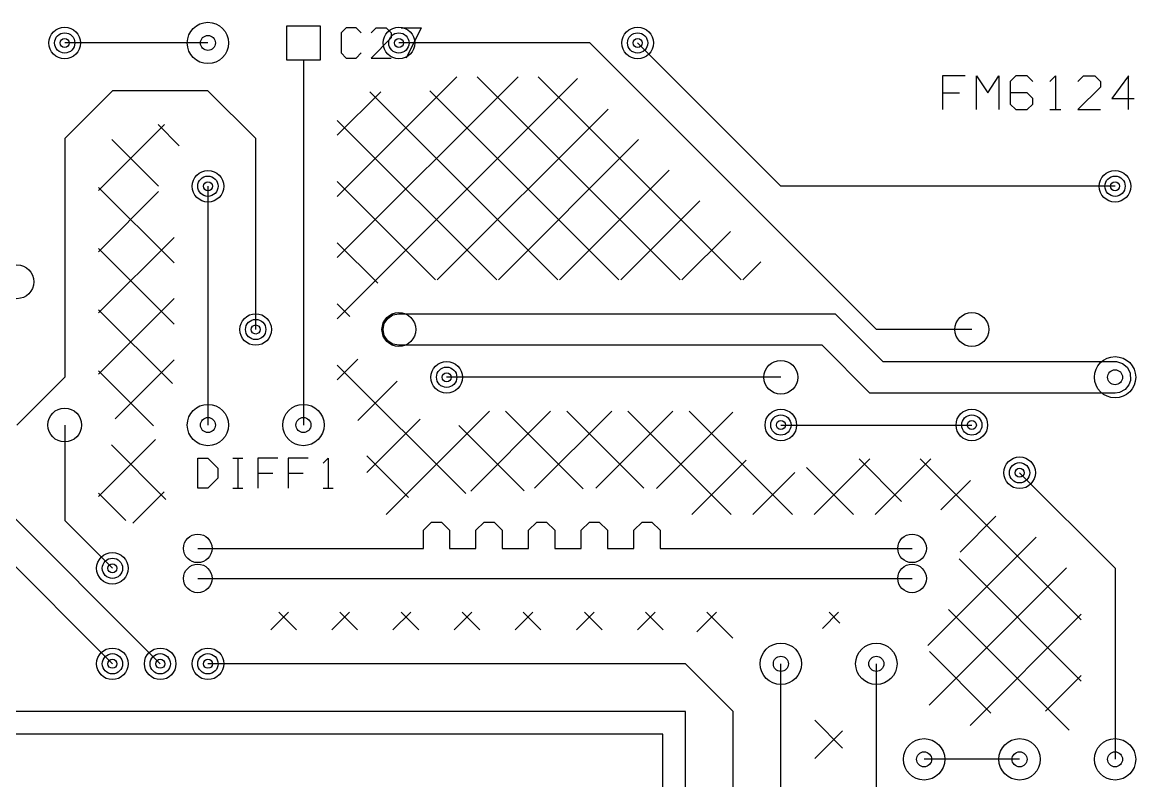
# Model space of a CAD drawing. Extents: x 7 to 280, y 7 to 360.
# Drawn here: x 138.57 to 168.19, y 229.3 to 249.47 of the extents above; entities that cross this region are included whole.
import ezdxf

# ---------------------------------------------------------------- set-up
doc = ezdxf.new("R2010")
doc.units = 0
doc.layers.add('SCORE', color=5, linetype='CONTINUOUS')

msp = doc.modelspace()

# ---------------------------------------------------------------- linework, layer by layer
at = {"layer": 'SCORE'}
for p, q in [((146.5, 249.37), (145.6, 249.37)), ((145.6, 249.37), (145.6, 248.47)), ((146.5, 248.47), (146.5, 249.37)), ((147.1833, 249.32), (147.05, 249.1867)), ((147.05, 249.1867), (147.05, 248.6533)), ((147.45, 249.32), (147.1833, 249.32)), ((147.5833, 249.1867), (147.45, 249.32)), ((147.85, 249.1867), (147.9833, 249.32)), ((147.9833, 249.32), (148.25, 249.32)), ((148.25, 249.32), (148.3833, 249.1867)), ((148.3833, 249.1867), (148.3833, 249.0533)), ((148.65, 249.32), (149.1833, 249.32)), ((149.1833, 249.32), (148.7833, 248.52)), ((143.51, 248.92), (139.7, 248.92)), ((148.3833, 249.0533), (147.85, 248.52)), ((153.67, 248.92), (148.59, 248.92)), ((161.29, 241.3), (153.67, 248.92)), ((158.75, 245.11), (154.94, 248.92)), ((147.05, 248.6533), (147.1833, 248.52)), ((147.1833, 248.52), (147.45, 248.52)), ((147.45, 248.52), (147.5833, 248.6533)), ((147.85, 248.52), (148.3833, 248.52)), ((145.6, 248.47), (146.5, 248.47)), ((146.05, 248.47), (146.05, 246.38)), ((146.95, 243.2116), (151.7584, 248.02)), ((146.95, 244.8379), (150.1321, 248.02)), ((146.95, 241.5853), (153.341, 247.9762)), ((150.6704, 248.02), (156.0704, 242.62)), ((152.2967, 248.02), (157.6967, 242.62)), ((163.6519, 248.0461), (163.0519, 248.0461)), ((163.0519, 248.0461), (163.0519, 247.1461)), ((163.9519, 247.1461), (163.9519, 248.0461)), ((163.9519, 248.0461), (164.2519, 247.5961)), ((164.2519, 247.5961), (164.5519, 248.0461)), ((164.5519, 248.0461), (164.5519, 247.1461)), ((165.0019, 248.0461), (164.8519, 247.8961)), ((165.3019, 248.0461), (165.0019, 248.0461)), ((165.4519, 247.8961), (165.3019, 248.0461)), ((165.9019, 247.8961), (166.0519, 248.0461)), ((166.0519, 248.0461), (166.0519, 247.1461)), ((166.6519, 247.8961), (166.8019, 248.0461)), ((166.8019, 248.0461), (167.1019, 248.0461)), ((167.1019, 248.0461), (167.2519, 247.8961)), ((168.0019, 248.0461), (167.5519, 247.4461)), ((168.0019, 247.1461), (168.0019, 248.0461)), ((140.97, 247.65), (139.7, 246.38)), ((143.51, 247.65), (140.97, 247.65)), ((144.78, 246.38), (143.51, 247.65)), ((146.95, 246.4643), (148.1057, 247.62)), ((147.8177, 247.62), (152.8177, 242.62)), ((149.4135, 247.6505), (154.4441, 242.62)), ((164.8519, 247.8961), (164.8519, 247.2961)), ((167.2519, 247.7461), (166.6519, 247.1461)), ((167.2519, 247.8961), (167.2519, 247.7461)), ((163.0519, 247.5961), (163.5019, 247.5961)), ((165.3019, 247.5961), (164.8519, 247.5961)), ((165.4519, 247.4461), (165.3019, 247.5961)), ((165.4519, 247.2961), (165.4519, 247.4461)), ((167.5519, 247.4461), (168.1519, 247.4461)), ((149.6111, 242.62), (154.1542, 247.1631)), ((164.8519, 247.2961), (165.0019, 247.1461)), ((165.0019, 247.1461), (165.3019, 247.1461)), ((165.3019, 247.1461), (165.4519, 247.2961)), ((165.9019, 247.1461), (166.2019, 247.1461)), ((166.6519, 247.1461), (167.2519, 247.1461)), ((140.6, 244.9933), (142.3567, 246.75)), ((142.1823, 246.75), (142.7462, 246.1861)), ((146.95, 246.8614), (151.1914, 242.62)), ((139.7, 246.38), (139.7, 240.03)), ((140.9494, 246.3566), (142.1907, 245.1153)), ((144.78, 241.3), (144.78, 246.38)), ((146.05, 246.38), (146.05, 238.76)), ((151.2374, 242.62), (154.9673, 246.3499)), ((152.8638, 242.62), (155.7805, 245.5367)), ((140.6, 245.0796), (142.61, 243.0696)), ((140.6, 243.367), (142.1985, 244.9655)), ((143.51, 245.11), (143.51, 238.76)), ((146.95, 245.235), (149.565, 242.62)), ((167.64, 245.11), (158.75, 245.11)), ((154.4901, 242.62), (156.5937, 244.7235)), ((156.1165, 242.62), (157.4068, 243.9104)), ((140.6, 241.7406), (142.61, 243.7506)), ((146.95, 243.6087), (148.0305, 242.5282)), ((140.6, 243.4533), (142.61, 241.4433)), ((157.7428, 242.62), (158.22, 243.0972)), ((140.6, 240.1143), (142.61, 242.1243)), ((140.6, 241.8269), (142.5665, 239.8605)), ((146.95, 241.9823), (147.2857, 241.6466)), ((148.4293, 241.688), (148.59, 241.72)), ((148.59, 241.72), (160.194, 241.72)), ((160.194, 241.72), (161.464, 240.45)), ((148.17, 241.3), (148.202, 241.4607)), ((148.202, 241.4607), (148.293, 241.597)), ((148.293, 241.597), (148.4293, 241.688)), ((142.24, 232.41), (133.35, 241.3)), ((148.202, 241.1393), (148.17, 241.3)), ((148.293, 241.003), (148.202, 241.1393)), ((163.83, 241.3), (161.29, 241.3)), ((148.4293, 240.912), (148.293, 241.003)), ((148.59, 240.88), (148.4293, 240.912)), ((159.846, 240.88), (148.59, 240.88)), ((161.116, 239.61), (159.846, 240.88)), ((146.95, 239.9589), (147.4981, 240.507)), ((141.0392, 238.9271), (142.61, 240.4979)), ((146.95, 240.356), (150.3709, 236.9351)), ((161.464, 240.45), (167.6812, 240.448)), ((167.6812, 240.448), (167.838, 240.4004)), ((167.838, 240.4004), (167.9647, 240.2964)), ((167.9647, 240.2964), (168.0419, 240.1519)), ((133.35, 240.03), (140.97, 232.41)), ((139.7, 240.03), (138.43, 238.76)), ((140.6, 240.2006), (142.0607, 238.7399)), ((147.4948, 238.8774), (148.5444, 239.927)), ((158.75, 240.03), (149.86, 240.03)), ((168.0519, 239.9481), (168.0104, 239.832)), ((168.0419, 240.1519), (168.0519, 239.9481)), ((167.7619, 239.6281), (167.64, 239.61)), ((167.9064, 239.7053), (167.7619, 239.6281)), ((168.0104, 239.832), (167.9064, 239.7053)), ((167.64, 239.61), (161.116, 239.61)), ((148.2501, 236.38), (151.0001, 239.13)), ((150.5018, 237.0053), (152.6265, 239.13)), ((151.4287, 239.13), (153.4944, 237.0643)), ((152.2003, 237.0775), (154.2528, 239.13)), ((153.055, 239.13), (155.105, 237.08)), ((153.8292, 237.08), (155.8792, 239.13)), ((154.6814, 239.13), (157.4314, 236.38)), ((155.446, 237.0705), (157.4747, 239.0992)), ((156.3077, 239.13), (159.0577, 236.38)), ((139.7, 238.76), (139.7, 236.22)), ((147.74, 237.4962), (149.157, 238.9132)), ((150.1819, 238.7504), (151.9196, 237.0127)), ((158.75, 238.76), (163.83, 238.76)), ((140.6, 236.8616), (142.1127, 238.3743)), ((140.9419, 238.2323), (142.391, 236.7833)), ((143.24, 237.08), (143.24, 237.88)), ((143.24, 237.88), (143.5067, 237.88)), ((143.5067, 237.88), (143.7733, 237.6133)), ((144.1733, 237.88), (144.44, 237.88)), ((144.3067, 237.88), (144.3067, 237.08)), ((145.3733, 237.88), (144.84, 237.88)), ((144.84, 237.88), (144.84, 237.08)), ((146.1733, 237.88), (145.64, 237.88)), ((145.64, 237.88), (145.64, 237.08)), ((146.5733, 237.7467), (146.7067, 237.88)), ((146.7067, 237.88), (146.7067, 237.08)), ((147.7374, 237.9423), (148.8441, 236.8355)), ((159.6345, 236.38), (161.1145, 237.86)), ((160.8304, 237.86), (161.9615, 236.7289)), ((161.2609, 236.38), (162.7409, 237.86)), ((162.4567, 237.86), (166.74, 233.5767)), ((143.7733, 237.6133), (143.7733, 237.3467)), ((156.3819, 236.38), (157.823, 237.8212)), ((159.433, 237.631), (160.6841, 236.38)), ((143.7733, 237.3467), (143.5067, 237.08)), ((144.84, 237.48), (145.24, 237.48)), ((145.64, 237.48), (146.04, 237.48)), ((158.0082, 236.38), (159.1225, 237.4943)), ((163.0095, 236.5023), (163.7959, 237.2887)), ((165.1, 237.49), (167.64, 234.95)), ((141.5161, 236.1513), (142.3458, 236.9811)), ((143.5067, 237.08), (143.24, 237.08)), ((144.1733, 237.08), (144.44, 237.08)), ((146.5733, 237.08), (146.84, 237.08)), ((140.6, 236.9479), (141.3277, 236.2202)), ((139.7, 236.22), (140.97, 234.95)), ((149.24, 235.96), (149.46, 236.18)), ((149.46, 236.18), (149.72, 236.18)), ((149.72, 236.18), (149.94, 235.96)), ((150.64, 235.96), (150.86, 236.18)), ((150.86, 236.18), (151.12, 236.18)), ((151.12, 236.18), (151.34, 235.96)), ((152.04, 235.96), (152.26, 236.18)), ((152.26, 236.18), (152.52, 236.18)), ((152.52, 236.18), (152.74, 235.96)), ((153.44, 235.96), (153.66, 236.18)), ((153.66, 236.18), (153.92, 236.18)), ((153.92, 236.18), (154.14, 235.96)), ((154.84, 235.96), (155.06, 236.18)), ((155.06, 236.18), (155.32, 236.18)), ((155.32, 236.18), (155.54, 235.96)), ((163.5159, 235.3823), (164.4663, 236.3327)), ((149.24, 235.48), (149.24, 235.96)), ((149.94, 235.96), (149.94, 235.48)), ((150.64, 235.48), (150.64, 235.96)), ((151.34, 235.96), (151.34, 235.48)), ((152.04, 235.48), (152.04, 235.96)), ((152.74, 235.96), (152.74, 235.48)), ((153.44, 235.48), (153.44, 235.96)), ((154.14, 235.96), (154.14, 235.48)), ((154.84, 235.48), (154.84, 235.96)), ((155.54, 235.96), (155.54, 235.48)), ((162.6556, 232.8956), (165.5386, 235.7786)), ((143.24, 235.48), (149.24, 235.48)), ((149.94, 235.48), (150.64, 235.48)), ((151.34, 235.48), (152.04, 235.48)), ((152.74, 235.48), (153.44, 235.48)), ((154.14, 235.48), (154.84, 235.48)), ((155.54, 235.48), (162.24, 235.48)), ((163.4889, 235.2015), (166.74, 231.9504)), ((162.6989, 231.3127), (166.3517, 234.9655)), ((167.64, 234.95), (167.64, 229.87)), ((143.24, 234.68), (162.24, 234.68)), ((145.1801, 233.31), (145.6501, 233.78)), ((145.3943, 233.78), (145.8643, 233.31)), ((146.8065, 233.31), (147.2765, 233.78)), ((147.0206, 233.78), (147.4906, 233.31)), ((148.4328, 233.31), (148.9028, 233.78)), ((148.6469, 233.78), (149.1169, 233.31)), ((150.0592, 233.31), (150.5292, 233.78)), ((150.2733, 233.78), (150.7433, 233.31)), ((151.6855, 233.31), (152.1555, 233.78)), ((151.8996, 233.78), (152.3696, 233.31)), ((153.3119, 233.31), (153.7819, 233.78)), ((153.526, 233.78), (153.996, 233.31)), ((154.9382, 233.31), (155.4082, 233.78)), ((155.1523, 233.78), (155.6223, 233.31)), ((156.5118, 233.2572), (157.0345, 233.78)), ((156.7787, 233.78), (157.4696, 233.0891)), ((159.8552, 233.3479), (160.2872, 233.78)), ((160.0314, 233.78), (160.3223, 233.489)), ((163.2139, 233.8501), (166.4166, 230.6475)), ((163.7826, 230.77), (166.74, 233.7274)), ((162.7027, 232.735), (164.3359, 231.1018)), ((156.21, 232.41), (143.51, 232.41)), ((157.48, 231.14), (156.21, 232.41)), ((158.75, 208.28), (158.75, 232.41)), ((161.29, 224.79), (161.29, 232.41)), ((165.7858, 231.1468), (166.74, 232.101)), ((156.21, 231.14), (121.92, 231.14)), ((156.21, 203.2), (156.21, 231.14)), ((157.48, 228.6), (157.48, 231.14)), ((159.6501, 230.9086), (160.39, 230.1687)), ((155.61, 230.54), (122.52, 230.54)), ((155.61, 203.8), (155.61, 230.54)), ((159.6502, 229.8902), (160.39, 230.6301)), ((165.1, 229.87), (162.56, 229.87))]:
    msp.add_line(p, q, dxfattribs=at)
for centre, radius in [((143.51, 248.92), 0.55), ((139.7, 248.92), 0.42), ((139.7, 248.92), 0.27), ((143.51, 248.92), 0.2), ((148.59, 248.92), 0.42), ((148.59, 248.92), 0.27), ((154.94, 248.92), 0.42), ((154.94, 248.92), 0.27), ((139.7, 248.92), 0.12), ((148.59, 248.92), 0.12), ((154.94, 248.92), 0.12), ((143.51, 245.11), 0.42), ((143.51, 245.11), 0.27), ((167.64, 245.11), 0.42), ((167.64, 245.11), 0.27), ((143.51, 245.11), 0.12), ((167.64, 245.11), 0.12), ((138.43, 242.57), 0.45), ((144.78, 241.3), 0.42), ((148.59, 241.3), 0.45), ((163.83, 241.3), 0.45), ((144.78, 241.3), 0.27), ((144.78, 241.3), 0.12), ((167.64, 240.03), 0.55), ((149.86, 240.03), 0.42), ((149.86, 240.03), 0.27), ((158.75, 240.03), 0.45), ((167.64, 240.03), 0.2), ((149.86, 240.03), 0.12), ((139.7, 238.76), 0.45), ((143.51, 238.76), 0.55), ((146.05, 238.76), 0.55), ((158.75, 238.76), 0.42), ((158.75, 238.76), 0.27), ((163.83, 238.76), 0.42), ((163.83, 238.76), 0.27), ((143.51, 238.76), 0.2), ((146.05, 238.76), 0.2), ((158.75, 238.76), 0.12), ((163.83, 238.76), 0.12), ((165.1, 237.49), 0.42), ((165.1, 237.49), 0.27), ((165.1, 237.49), 0.12), ((143.24, 235.48), 0.38), ((162.24, 235.48), 0.38), ((140.97, 234.95), 0.42), ((140.97, 234.95), 0.27), ((140.97, 234.95), 0.12), ((143.24, 234.68), 0.38), ((162.24, 234.68), 0.38), ((140.97, 232.41), 0.42), ((142.24, 232.41), 0.42), ((143.51, 232.41), 0.42), ((158.75, 232.41), 0.55), ((161.29, 232.41), 0.55), ((140.97, 232.41), 0.27), ((140.97, 232.41), 0.12), ((142.24, 232.41), 0.27), ((142.24, 232.41), 0.12), ((143.51, 232.41), 0.27), ((143.51, 232.41), 0.12), ((158.75, 232.41), 0.2), ((161.29, 232.41), 0.2), ((162.56, 229.87), 0.55), ((165.1, 229.87), 0.55), ((167.64, 229.87), 0.55), ((162.56, 229.87), 0.2), ((165.1, 229.87), 0.2), ((167.64, 229.87), 0.2)]:
    msp.add_circle(centre, radius, dxfattribs=at)

doc.saveas('drawing.dxf')
